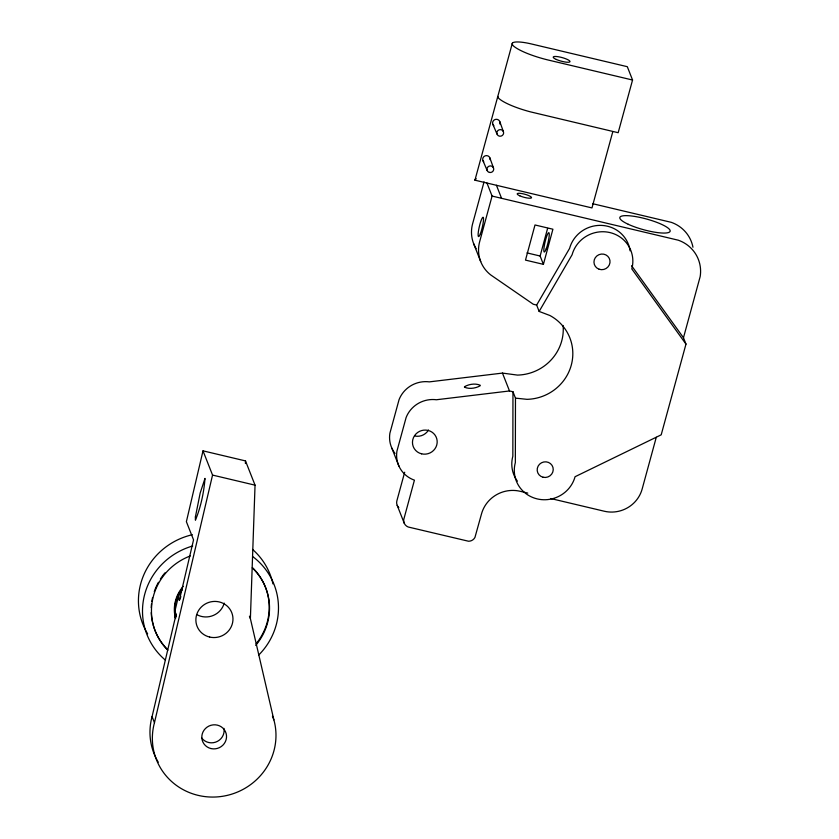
<?xml version="1.0" encoding="UTF-8"?>
<svg xmlns="http://www.w3.org/2000/svg" width="839" height="839" viewBox="0 0 839 839"><rect width="100%" height="100%" fill="white"/><g stroke="black" fill="none" stroke-linecap="round" stroke-linejoin="round"><path stroke-width="1.26" d="M527.773 493.091L520.117 491.276A31.683 30.571 -21.5 0 0 481.502 513.908L474.947 537.442A6.985 6.743 -21.5 0 1 468.487 541.228L408.215 527.007A7.383 7.131 -21.5 0 1 403.737 519.561L414.424 480.17A27.949 26.963 -21.5 0 1 396.941 451.099L406.118 417.497A27.949 26.963 -21.5 0 1 436.395 399.752L509.504 390.964L512.965 391.761L512.839 456.206A31.053 29.963 -21.5 0 0 517.38 481.146M512.965 391.761L515.471 398.126L515.345 462.572A31.053 29.963 -21.5 0 0 537.212 498.911A31.053 29.963 -21.5 0 0 575.061 476.72L661.195 434.822L685.977 344.095L683.47 337.729L631.589 265.732M245.408 463.527L245.491 460.915L203.007 450.847L186.384 521.69L193.547 539.865L179.368 600.304L178.172 597.274L179.703 593.634A36.129 34.86 -21.5 0 1 182.315 589.754M178.172 597.274L174.89 611.253L176.085 614.284L152.069 716.632L154.46 722.694A62.096 59.926 -21.5 0 0 214.186 797.05A62.096 59.926 -21.5 0 0 273.871 719.841L250.389 618.626L255.046 485.162L245.491 460.915M154.46 722.694L212.55 475.084L203.007 450.847M543.41 264.348L552.911 229.215L534.999 224.967L525.497 260.111L543.41 264.348L540.127 256.021L547.594 228.407M484.04 181.885L472.598 223.824A33.581 32.406 -21.5 0 0 476.164 248.701M486.956 183.028L492.084 196.064L479.646 241.705A33.581 32.406 -21.5 0 0 490.679 274.898L533.289 304.242L536.645 305.06L539.152 311.426L549.902 315.506A46.03 44.425 -21.5 0 1 571.265 365.196A46.03 44.425 -21.5 0 1 527.007 399.333L515.471 398.126M612.785 131.723L591.977 207.925L474.937 180.186L512.325 43.24M404.681 472.221L396.889 500.768A7.383 7.131 -21.5 0 0 398.787 507.637M632.554 80.02L548.622 60.125A35.018 7.446 15.3 0 1 512.786 45.316L512.189 43.796A21.908 4.656 15.3 0 1 531.244 43.922L627.31 66.69L632.554 80.02L618.175 132.709L530.332 111.828A35.018 7.446 15.3 0 1 498.397 97.995L497.8 96.475M656.276 437.297L642.15 489.043A31.053 29.963 -21.5 0 1 604.3 511.234L550.73 498.534M683.47 337.729L700.177 276.555A34.934 33.707 -21.5 0 0 678.311 240.206L492.084 196.064M179.368 600.304L180.899 596.655M536.645 305.06L569.587 248.396A31.053 29.963 -21.5 0 1 601.458 225.397A31.053 29.963 -21.5 0 1 630.079 250.819M539.152 311.426L572.093 254.762A31.053 29.963 -21.5 0 1 609.943 232.571A31.053 29.963 -21.5 0 1 631.798 268.92L685.977 344.095M563.095 325.49A46.03 44.425 -21.5 0 1 517.464 375.096L502.467 373.093L429.348 381.871A27.949 26.963 -21.5 0 0 399.07 399.626L389.894 433.218A27.949 26.963 -21.5 0 0 395.012 453.427M592.596 203.688L671.273 222.335A34.934 33.707 -21.5 0 1 692.962 247.232M526.997 252.906L540.127 256.021M212.55 475.084L255.046 485.162M492.797 124.193L497.024 134.083M482.96 160.679L487.186 170.558M496.436 185.283L501.565 198.308M473.657 243.698L480.705 261.569M502.467 373.093L509.504 390.964M391.876 448.194L398.913 466.075M397.193 505.351L404.241 523.221M249.435 616.204L250.389 618.626M272.434 716.202L273.871 719.841M499.803 121.655L503.452 131.765A3.419 3.293 -21.5 0 1 499.593 136.191A3.419 3.293 -21.5 0 1 497.663 130.811A3.419 3.293 -21.5 0 1 503.452 131.765M489.819 157.753L493.468 167.873M428.488 430.019A12.417 11.987 -21.5 0 1 414.581 435.955M474.937 180.186A21.908 4.656 15.3 0 1 475.084 179.63M475.545 179.168A21.908 4.656 15.3 0 1 476.321 178.801M483.767 161.833A3.723 3.597 -21.5 0 1 485.194 155.823A3.723 3.597 -21.5 0 1 490.07 159.599M493.877 125.714A3.723 3.597 -21.5 0 1 493.206 121.005A3.723 3.597 -21.5 0 1 497.915 119.631A3.723 3.597 -21.5 0 1 499.824 123.983M223.95 728.399A12.417 11.987 -21.5 0 1 201.654 737.932M158.256 762.169A62.096 59.926 -21.5 0 1 152.069 716.632M176.18 616.896A36.129 34.86 -21.5 0 1 176.085 614.284M175.519 617.766A36.129 34.86 -21.5 0 1 174.89 611.253M224.223 603.136A18.626 17.976 -21.5 0 1 197.039 614.746M252.749 556.603A68.305 65.924 -21.5 0 1 258.695 655.06M165.293 660.041A68.305 65.924 -21.5 0 1 144.308 595.868A68.305 65.924 -21.5 0 1 192.718 545.979M252.56 549.44A68.305 65.924 -21.5 0 1 272.948 583.902M147.633 633.844A68.305 65.924 -21.5 0 1 192.351 534.726M252.224 567.835A59.307 57.23 -21.5 0 1 255.706 645.38M167.863 650.277A59.307 57.23 -21.5 0 1 190.296 555.942M175.54 618.102A36.014 34.756 -21.5 0 1 182.042 588.915M252.812 567.951A59.307 57.23 -21.5 0 1 256.231 643.628M167.569 649.512A59.307 57.23 -21.5 0 1 153.17 624.971M152.855 623.776A59.307 57.23 -21.5 0 1 151.219 612.627M151.219 607.646A59.307 57.23 -21.5 0 1 151.513 603.881M151.849 601.374A59.307 57.23 -21.5 0 1 152.562 597.651M154.282 591.6A59.307 57.23 -21.5 0 1 158.435 582.297M160.385 579.046A59.307 57.23 -21.5 0 1 164.968 572.848M175.561 618.595A36.014 34.756 -21.5 0 1 183.238 586.346M195.393 516.96L195.414 520.201C200.773 507.155 203.929 492.503 204.999 478.398L200.175 493.038L195.393 516.96M464.565 386.674L464.481 387.178C469.19 389.338 475.723 388.342 480.17 385.783L480.254 385.279C475.545 383.108 469.011 384.105 464.565 386.674M628.243 224.286A26.082 5.548 15.3 0 0 669.679 231.921A26.082 5.548 15.3 0 0 637.063 216.84A26.082 5.548 15.3 0 0 628.243 224.286M480.38 233.724A9.932 1.521 -76.8 0 0 483.348 217.563A9.932 1.521 -76.8 0 0 478.723 229.529A9.932 1.521 -76.8 0 0 480.38 233.724M543.095 477.244A8.075 7.792 -21.5 0 0 552.974 467.459A8.075 7.792 -21.5 0 0 539.54 464.229A8.075 7.792 -21.5 0 0 543.095 477.244M421.618 453.836A12.417 11.987 -21.5 0 0 436.762 438.724A12.417 11.987 -21.5 0 0 416.071 433.826A12.417 11.987 -21.5 0 0 421.618 453.836M599.13 269.235A8.075 7.792 -21.5 0 0 609.932 260.426A8.075 7.792 -21.5 0 0 596.917 255.905A8.075 7.792 -21.5 0 0 599.13 269.235M546.199 248.879A9.932 1.521 -76.8 0 0 549.042 232.896A9.932 1.521 -76.8 0 0 544.385 245.282A9.932 1.521 -76.8 0 0 546.199 248.879M519.823 195.833A7.457 1.584 15.3 0 0 531.486 197.857A7.457 1.584 15.3 0 0 521.837 193.557A7.457 1.584 15.3 0 0 519.823 195.833M556.362 59.485A8.694 1.846 15.3 0 0 569.922 61.813A8.694 1.846 15.3 0 0 558.585 56.79A8.694 1.846 15.3 0 0 556.362 59.485M489.452 172.435A3.419 3.293 -21.5 0 0 493.615 168.282A3.419 3.293 -21.5 0 0 487.92 166.93A3.419 3.293 -21.5 0 0 489.452 172.435M210.967 748.556A12.417 11.987 -21.5 0 0 226.111 733.443A12.417 11.987 -21.5 0 0 205.429 728.535A12.417 11.987 -21.5 0 0 210.967 748.556M209.635 637.053A18.626 17.976 -21.5 0 0 232.34 614.389A18.626 17.976 -21.5 0 0 201.308 607.027A18.626 17.976 -21.5 0 0 209.635 637.053"/></g></svg>
